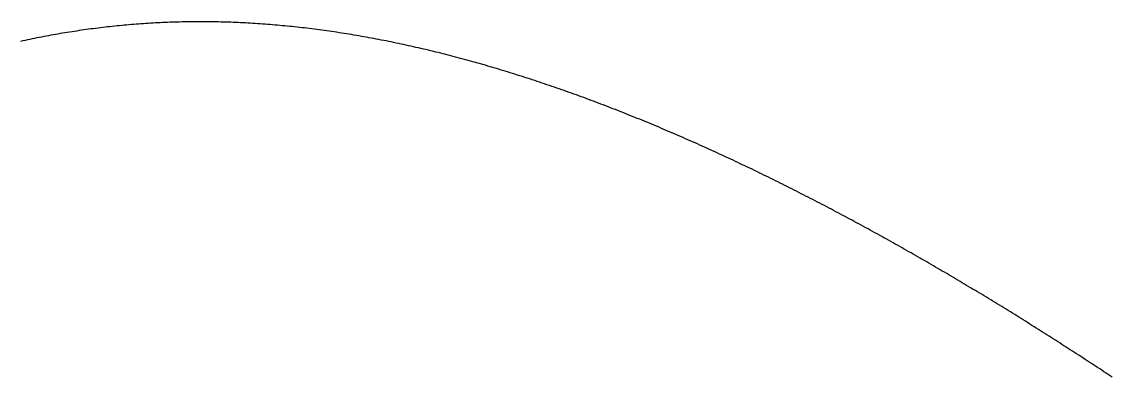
# Model space of a CAD drawing. Header units: metres. Extents: x -19.4 to 17.8, y -17.8 to 29.1.
# Drawn here: x -10.16 to -1.23, y 26.22 to 29.14 of the extents above; entities that cross this region are included whole.
import ezdxf

# ---------------------------------------------------------------- set-up
doc = ezdxf.new("R2010")
doc.units = ezdxf.units.M

msp = doc.modelspace()

# ---------------------------------------------------------------- linework, layer by layer
for p, q in [((-9.3034, 29.1113), (-9.323, 29.1096)), ((-9.2838, 29.113), (-9.3034, 29.1113)), ((-9.2641, 29.1147), (-9.2838, 29.113)), ((-9.2445, 29.1163), (-9.2641, 29.1147)), ((-9.2248, 29.1179), (-9.2445, 29.1163)), ((-9.2052, 29.1193), (-9.2248, 29.1179)), ((-9.1855, 29.1208), (-9.2052, 29.1193)), ((-9.1658, 29.1221), (-9.1855, 29.1208)), ((-9.1461, 29.1235), (-9.1658, 29.1221)), ((-9.1264, 29.1247), (-9.1461, 29.1235)), ((-9.1067, 29.1259), (-9.1264, 29.1247)), ((-9.087, 29.1271), (-9.1067, 29.1259)), ((-9.0672, 29.1282), (-9.087, 29.1271)), ((-9.0475, 29.1292), (-9.0672, 29.1282)), ((-9.0277, 29.1302), (-9.0475, 29.1292)), ((-9.0079, 29.1311), (-9.0277, 29.1302)), ((-8.9882, 29.1319), (-9.0079, 29.1311)), ((-8.9684, 29.1327), (-8.9882, 29.1319)), ((-8.9486, 29.1335), (-8.9684, 29.1327)), ((-8.9287, 29.1342), (-8.9486, 29.1335)), ((-8.9089, 29.1348), (-8.9287, 29.1342)), ((-8.8891, 29.1354), (-8.9089, 29.1348)), ((-8.8692, 29.1359), (-8.8891, 29.1354)), ((-8.8493, 29.1363), (-8.8692, 29.1359)), ((-8.8295, 29.1367), (-8.8493, 29.1363)), ((-8.8096, 29.1371), (-8.8295, 29.1367)), ((-8.7897, 29.1374), (-8.8096, 29.1371)), ((-8.7698, 29.1376), (-8.7897, 29.1374)), ((-8.7499, 29.1378), (-8.7698, 29.1376)), ((-8.73, 29.1379), (-8.7499, 29.1378)), ((-8.71, 29.1379), (-8.73, 29.1379)), ((-8.6901, 29.1379), (-8.71, 29.1379)), ((-8.6701, 29.1379), (-8.6901, 29.1379)), ((-8.6502, 29.1378), (-8.6701, 29.1379)), ((-8.6302, 29.1376), (-8.6502, 29.1378)), ((-8.6102, 29.1374), (-8.6302, 29.1376)), ((-8.5902, 29.1371), (-8.6102, 29.1374)), ((-8.5702, 29.1367), (-8.5902, 29.1371)), ((-8.5502, 29.1363), (-8.5702, 29.1367)), ((-8.5302, 29.1359), (-8.5502, 29.1363)), ((-8.5102, 29.1354), (-8.5302, 29.1359)), ((-8.4902, 29.1348), (-8.5102, 29.1354)), ((-8.4701, 29.1342), (-8.4902, 29.1348)), ((-8.4501, 29.1335), (-8.4701, 29.1342)), ((-8.43, 29.1327), (-8.4501, 29.1335)), ((-8.4099, 29.1319), (-8.43, 29.1327)), ((-8.3899, 29.1311), (-8.4099, 29.1319)), ((-8.3698, 29.1302), (-8.3899, 29.1311)), ((-8.3497, 29.1292), (-8.3698, 29.1302)), ((-8.3296, 29.1282), (-8.3497, 29.1292)), ((-8.3095, 29.1271), (-8.3296, 29.1282)), ((-8.2894, 29.126), (-8.3095, 29.1271)), ((-8.2693, 29.1248), (-8.2894, 29.126)), ((-8.2491, 29.1235), (-8.2693, 29.1248)), ((-8.229, 29.1222), (-8.2491, 29.1235)), ((-8.2089, 29.1209), (-8.229, 29.1222)), ((-8.1887, 29.1194), (-8.2089, 29.1209)), ((-8.1686, 29.118), (-8.1887, 29.1194)), ((-8.1484, 29.1164), (-8.1686, 29.118)), ((-8.1282, 29.1149), (-8.1484, 29.1164)), ((-8.1081, 29.1132), (-8.1282, 29.1149)), ((-8.0879, 29.1115), (-8.1081, 29.1132)), ((-8.0677, 29.1098), (-8.0879, 29.1115)), ((-9.9431, 29.0234), (-9.9623, 29.0198)), ((-9.9239, 29.027), (-9.9431, 29.0234)), ((-9.9048, 29.0304), (-9.9239, 29.027)), ((-9.8856, 29.0339), (-9.9048, 29.0304)), ((-9.8664, 29.0372), (-9.8856, 29.0339)), ((-9.8471, 29.0406), (-9.8664, 29.0372)), ((-9.8279, 29.0438), (-9.8471, 29.0406)), ((-9.8086, 29.047), (-9.8279, 29.0438)), ((-9.7894, 29.0502), (-9.8086, 29.047)), ((-9.7701, 29.0533), (-9.7894, 29.0502)), ((-9.7508, 29.0564), (-9.7701, 29.0533)), ((-9.7315, 29.0594), (-9.7508, 29.0564)), ((-9.7122, 29.0623), (-9.7315, 29.0594)), ((-9.6928, 29.0652), (-9.7122, 29.0623)), ((-9.6735, 29.068), (-9.6928, 29.0652)), ((-9.6541, 29.0708), (-9.6735, 29.068)), ((-9.6348, 29.0735), (-9.6541, 29.0708)), ((-9.6154, 29.0762), (-9.6348, 29.0735)), ((-9.596, 29.0788), (-9.6154, 29.0762)), ((-9.5766, 29.0814), (-9.596, 29.0788)), ((-9.5571, 29.0839), (-9.5766, 29.0814)), ((-9.5377, 29.0863), (-9.5571, 29.0839)), ((-9.5182, 29.0887), (-9.5377, 29.0863)), ((-9.4988, 29.0911), (-9.5182, 29.0887)), ((-9.4793, 29.0933), (-9.4988, 29.0911)), ((-9.4598, 29.0956), (-9.4793, 29.0933)), ((-9.4403, 29.0977), (-9.4598, 29.0956)), ((-9.4208, 29.0998), (-9.4403, 29.0977)), ((-9.4012, 29.1019), (-9.4208, 29.0998)), ((-9.3817, 29.1039), (-9.4012, 29.1019)), ((-9.3621, 29.1058), (-9.3817, 29.1039)), ((-9.3425, 29.1077), (-9.3621, 29.1058)), ((-9.323, 29.1096), (-9.3425, 29.1077)), ((-8.0475, 29.108), (-8.0677, 29.1098)), ((-8.0273, 29.1061), (-8.0475, 29.108)), ((-8.0071, 29.1042), (-8.0273, 29.1061)), ((-7.9869, 29.1022), (-8.0071, 29.1042)), ((-7.9667, 29.1002), (-7.9869, 29.1022)), ((-7.9465, 29.0982), (-7.9667, 29.1002)), ((-7.9262, 29.096), (-7.9465, 29.0982)), ((-7.906, 29.0938), (-7.9262, 29.096)), ((-7.8858, 29.0916), (-7.906, 29.0938)), ((-7.8655, 29.0893), (-7.8858, 29.0916)), ((-7.8453, 29.087), (-7.8655, 29.0893)), ((-7.825, 29.0846), (-7.8453, 29.087)), ((-7.8048, 29.0821), (-7.825, 29.0846)), ((-7.7845, 29.0796), (-7.8048, 29.0821)), ((-7.7643, 29.0771), (-7.7845, 29.0796)), ((-7.744, 29.0745), (-7.7643, 29.0771)), ((-7.7237, 29.0718), (-7.744, 29.0745)), ((-7.7034, 29.0691), (-7.7237, 29.0718)), ((-7.6832, 29.0663), (-7.7034, 29.0691)), ((-7.6629, 29.0635), (-7.6832, 29.0663)), ((-7.6426, 29.0606), (-7.6629, 29.0635)), ((-7.6223, 29.0577), (-7.6426, 29.0606)), ((-7.602, 29.0547), (-7.6223, 29.0577)), ((-7.5817, 29.0517), (-7.602, 29.0547)), ((-7.5614, 29.0486), (-7.5817, 29.0517)), ((-7.5411, 29.0455), (-7.5614, 29.0486)), ((-7.5208, 29.0423), (-7.5411, 29.0455)), ((-7.5005, 29.039), (-7.5208, 29.0423)), ((-7.4802, 29.0358), (-7.5005, 29.039)), ((-7.4599, 29.0324), (-7.4802, 29.0358)), ((-7.4396, 29.029), (-7.4599, 29.0324)), ((-7.4193, 29.0256), (-7.4396, 29.029)), ((-7.399, 29.0221), (-7.4193, 29.0256)), ((-7.3786, 29.0186), (-7.399, 29.0221)), ((-10.153, 28.9812), (-10.172, 28.977)), ((-10.134, 28.9853), (-10.153, 28.9812)), ((-10.115, 28.9893), (-10.134, 28.9853)), ((-10.0959, 28.9933), (-10.115, 28.9893)), ((-10.0769, 28.9973), (-10.0959, 28.9933)), ((-10.0578, 29.0011), (-10.0769, 28.9973)), ((-10.0387, 29.005), (-10.0578, 29.0011)), ((-10.0196, 29.0088), (-10.0387, 29.005)), ((-10.0005, 29.0125), (-10.0196, 29.0088)), ((-9.9814, 29.0162), (-10.0005, 29.0125)), ((-9.9623, 29.0198), (-9.9814, 29.0162)), ((-7.3583, 29.015), (-7.3786, 29.0186)), ((-7.338, 29.0113), (-7.3583, 29.015)), ((-7.3177, 29.0076), (-7.338, 29.0113)), ((-7.2973, 29.0039), (-7.3177, 29.0076)), ((-7.277, 29.0001), (-7.2973, 29.0039)), ((-7.2567, 28.9963), (-7.277, 29.0001)), ((-7.2364, 28.9924), (-7.2567, 28.9963)), ((-7.216, 28.9884), (-7.2364, 28.9924)), ((-7.1957, 28.9845), (-7.216, 28.9884)), ((-7.1754, 28.9804), (-7.1957, 28.9845)), ((-7.155, 28.9763), (-7.1754, 28.9804)), ((-7.1347, 28.9722), (-7.155, 28.9763)), ((-7.1144, 28.968), (-7.1347, 28.9722)), ((-7.094, 28.9638), (-7.1144, 28.968)), ((-7.0737, 28.9595), (-7.094, 28.9638)), ((-7.0534, 28.9552), (-7.0737, 28.9595)), ((-7.033, 28.9508), (-7.0534, 28.9552)), ((-7.0127, 28.9464), (-7.033, 28.9508)), ((-6.9924, 28.9419), (-7.0127, 28.9464)), ((-6.972, 28.9374), (-6.9924, 28.9419)), ((-6.9517, 28.9329), (-6.972, 28.9374)), ((-6.9314, 28.9283), (-6.9517, 28.9329)), ((-6.911, 28.9236), (-6.9314, 28.9283)), ((-6.8907, 28.9189), (-6.911, 28.9236)), ((-6.8704, 28.9142), (-6.8907, 28.9189)), ((-6.8501, 28.9094), (-6.8704, 28.9142)), ((-6.8297, 28.9045), (-6.8501, 28.9094)), ((-6.8094, 28.8997), (-6.8297, 28.9045)), ((-6.7891, 28.8947), (-6.8094, 28.8997)), ((-6.7688, 28.8898), (-6.7891, 28.8947)), ((-6.7484, 28.8848), (-6.7688, 28.8898)), ((-6.7281, 28.8797), (-6.7484, 28.8848)), ((-6.7078, 28.8746), (-6.7281, 28.8797)), ((-6.6875, 28.8694), (-6.7078, 28.8746)), ((-6.6672, 28.8642), (-6.6875, 28.8694)), ((-6.6469, 28.859), (-6.6672, 28.8642)), ((-6.6266, 28.8537), (-6.6469, 28.859)), ((-6.6063, 28.8484), (-6.6266, 28.8537)), ((-6.586, 28.843), (-6.6063, 28.8484)), ((-6.5657, 28.8376), (-6.586, 28.843)), ((-6.5454, 28.8322), (-6.5657, 28.8376)), ((-6.5251, 28.8267), (-6.5454, 28.8322)), ((-6.5048, 28.8211), (-6.5251, 28.8267)), ((-6.4845, 28.8155), (-6.5048, 28.8211)), ((-6.4642, 28.8099), (-6.4845, 28.8155)), ((-6.4439, 28.8042), (-6.4642, 28.8099)), ((-6.4236, 28.7985), (-6.4439, 28.8042)), ((-6.4034, 28.7928), (-6.4236, 28.7985)), ((-6.3831, 28.787), (-6.4034, 28.7928)), ((-6.3628, 28.7811), (-6.3831, 28.787)), ((-6.3426, 28.7753), (-6.3628, 28.7811)), ((-6.3223, 28.7693), (-6.3426, 28.7753)), ((-6.3021, 28.7634), (-6.3223, 28.7693)), ((-6.2818, 28.7574), (-6.3021, 28.7634)), ((-6.2616, 28.7513), (-6.2818, 28.7574)), ((-6.2413, 28.7453), (-6.2616, 28.7513)), ((-6.2211, 28.7391), (-6.2413, 28.7453)), ((-6.2009, 28.733), (-6.2211, 28.7391)), ((-6.1806, 28.7268), (-6.2009, 28.733)), ((-6.1604, 28.7205), (-6.1806, 28.7268)), ((-6.1402, 28.7143), (-6.1604, 28.7205)), ((-6.12, 28.7079), (-6.1402, 28.7143)), ((-6.0998, 28.7016), (-6.12, 28.7079)), ((-6.0796, 28.6952), (-6.0998, 28.7016)), ((-6.0594, 28.6888), (-6.0796, 28.6952)), ((-6.0392, 28.6823), (-6.0594, 28.6888)), ((-6.019, 28.6758), (-6.0392, 28.6823)), ((-5.9988, 28.6692), (-6.019, 28.6758)), ((-5.9786, 28.6626), (-5.9988, 28.6692)), ((-5.9585, 28.656), (-5.9786, 28.6626)), ((-5.9383, 28.6493), (-5.9585, 28.656)), ((-5.9181, 28.6426), (-5.9383, 28.6493)), ((-5.898, 28.6359), (-5.9181, 28.6426)), ((-5.8778, 28.6291), (-5.898, 28.6359)), ((-5.8577, 28.6223), (-5.8778, 28.6291)), ((-5.8376, 28.6155), (-5.8577, 28.6223)), ((-5.8174, 28.6086), (-5.8376, 28.6155)), ((-5.7973, 28.6017), (-5.8174, 28.6086)), ((-5.7772, 28.5947), (-5.7973, 28.6017)), ((-5.7571, 28.5877), (-5.7772, 28.5947)), ((-5.737, 28.5807), (-5.7571, 28.5877)), ((-5.7169, 28.5736), (-5.737, 28.5807)), ((-5.6968, 28.5665), (-5.7169, 28.5736)), ((-5.6767, 28.5594), (-5.6968, 28.5665)), ((-5.6567, 28.5522), (-5.6767, 28.5594)), ((-5.6366, 28.545), (-5.6567, 28.5522)), ((-5.6165, 28.5378), (-5.6366, 28.545)), ((-5.5965, 28.5305), (-5.6165, 28.5378)), ((-5.5764, 28.5232), (-5.5965, 28.5305)), ((-5.5564, 28.5159), (-5.5764, 28.5232)), ((-5.5364, 28.5085), (-5.5564, 28.5159)), ((-5.5164, 28.5011), (-5.5364, 28.5085)), ((-5.4963, 28.4937), (-5.5164, 28.5011)), ((-5.4763, 28.4862), (-5.4963, 28.4937)), ((-5.4563, 28.4787), (-5.4763, 28.4862)), ((-5.4364, 28.4712), (-5.4563, 28.4787)), ((-5.4164, 28.4636), (-5.4364, 28.4712)), ((-5.3964, 28.456), (-5.4164, 28.4636)), ((-5.3764, 28.4484), (-5.3964, 28.456)), ((-5.3565, 28.4407), (-5.3764, 28.4484)), ((-5.3365, 28.433), (-5.3565, 28.4407)), ((-5.3166, 28.4253), (-5.3365, 28.433)), ((-5.2967, 28.4175), (-5.3166, 28.4253)), ((-5.2767, 28.4097), (-5.2967, 28.4175)), ((-5.2568, 28.4019), (-5.2767, 28.4097)), ((-5.2369, 28.394), (-5.2568, 28.4019)), ((-5.217, 28.3861), (-5.2369, 28.394)), ((-5.1971, 28.3782), (-5.217, 28.3861)), ((-5.1773, 28.3703), (-5.1971, 28.3782)), ((-5.1574, 28.3623), (-5.1773, 28.3703)), ((-5.1375, 28.3543), (-5.1574, 28.3623)), ((-5.1177, 28.3462), (-5.1375, 28.3543)), ((-5.0978, 28.3382), (-5.1177, 28.3462)), ((-5.078, 28.3301), (-5.0978, 28.3382)), ((-5.0582, 28.3219), (-5.078, 28.3301)), ((-5.0384, 28.3138), (-5.0582, 28.3219)), ((-5.0186, 28.3056), (-5.0384, 28.3138)), ((-4.9988, 28.2974), (-5.0186, 28.3056)), ((-4.979, 28.2891), (-4.9988, 28.2974)), ((-4.9592, 28.2809), (-4.979, 28.2891)), ((-4.9394, 28.2726), (-4.9592, 28.2809)), ((-4.9197, 28.2642), (-4.9394, 28.2726)), ((-4.8999, 28.2559), (-4.9197, 28.2642)), ((-4.8802, 28.2475), (-4.8999, 28.2559)), ((-4.8605, 28.2391), (-4.8802, 28.2475)), ((-4.8408, 28.2306), (-4.8605, 28.2391)), ((-4.821, 28.2222), (-4.8408, 28.2306)), ((-4.8014, 28.2137), (-4.821, 28.2222)), ((-4.7817, 28.2052), (-4.8014, 28.2137)), ((-4.762, 28.1966), (-4.7817, 28.2052)), ((-4.7423, 28.188), (-4.762, 28.1966)), ((-4.7227, 28.1794), (-4.7423, 28.188)), ((-4.703, 28.1708), (-4.7227, 28.1794)), ((-4.6834, 28.1621), (-4.703, 28.1708)), ((-4.6638, 28.1535), (-4.6834, 28.1621)), ((-4.6442, 28.1448), (-4.6638, 28.1535)), ((-4.6246, 28.136), (-4.6442, 28.1448)), ((-4.605, 28.1273), (-4.6246, 28.136)), ((-4.5854, 28.1185), (-4.605, 28.1273)), ((-4.5658, 28.1097), (-4.5854, 28.1185)), ((-4.5463, 28.1008), (-4.5658, 28.1097)), ((-4.5267, 28.092), (-4.5463, 28.1008)), ((-4.5072, 28.0831), (-4.5267, 28.092)), ((-4.4877, 28.0742), (-4.5072, 28.0831)), ((-4.4682, 28.0653), (-4.4877, 28.0742)), ((-4.4487, 28.0563), (-4.4682, 28.0653)), ((-4.4292, 28.0473), (-4.4487, 28.0563)), ((-4.4097, 28.0383), (-4.4292, 28.0473)), ((-4.3902, 28.0293), (-4.4097, 28.0383)), ((-4.3708, 28.0202), (-4.3902, 28.0293)), ((-4.3513, 28.0112), (-4.3708, 28.0202)), ((-4.3319, 28.0021), (-4.3513, 28.0112)), ((-4.3125, 27.993), (-4.3319, 28.0021)), ((-4.2931, 27.9838), (-4.3125, 27.993)), ((-4.2737, 27.9746), (-4.2931, 27.9838)), ((-4.2543, 27.9655), (-4.2737, 27.9746)), ((-4.2349, 27.9562), (-4.2543, 27.9655)), ((-4.2155, 27.947), (-4.2349, 27.9562)), ((-4.1962, 27.9377), (-4.2155, 27.947)), ((-4.1769, 27.9285), (-4.1962, 27.9377)), ((-4.1575, 27.9192), (-4.1769, 27.9285)), ((-4.1382, 27.9098), (-4.1575, 27.9192)), ((-4.1189, 27.9005), (-4.1382, 27.9098)), ((-4.0996, 27.8911), (-4.1189, 27.9005)), ((-4.0803, 27.8817), (-4.0996, 27.8911)), ((-4.0611, 27.8723), (-4.0803, 27.8817)), ((-4.0418, 27.8629), (-4.0611, 27.8723)), ((-4.0226, 27.8534), (-4.0418, 27.8629)), ((-4.0034, 27.844), (-4.0226, 27.8534)), ((-3.9841, 27.8345), (-4.0034, 27.844)), ((-3.9649, 27.825), (-3.9841, 27.8345)), ((-3.9458, 27.8154), (-3.9649, 27.825)), ((-3.9266, 27.8059), (-3.9458, 27.8154)), ((-3.9074, 27.7963), (-3.9266, 27.8059)), ((-3.8883, 27.7867), (-3.9074, 27.7963)), ((-3.8691, 27.7771), (-3.8883, 27.7867)), ((-3.85, 27.7675), (-3.8691, 27.7771)), ((-3.8309, 27.7578), (-3.85, 27.7675)), ((-3.8118, 27.7481), (-3.8309, 27.7578)), ((-3.7927, 27.7385), (-3.8118, 27.7481)), ((-3.7736, 27.7287), (-3.7927, 27.7385)), ((-3.7545, 27.719), (-3.7736, 27.7287)), ((-3.7355, 27.7093), (-3.7545, 27.719)), ((-3.7165, 27.6995), (-3.7355, 27.7093)), ((-3.6974, 27.6897), (-3.7165, 27.6995)), ((-3.6784, 27.6799), (-3.6974, 27.6897)), ((-3.6594, 27.6701), (-3.6784, 27.6799)), ((-3.6404, 27.6602), (-3.6594, 27.6701)), ((-3.6215, 27.6504), (-3.6404, 27.6602)), ((-3.6025, 27.6405), (-3.6215, 27.6504)), ((-3.5836, 27.6306), (-3.6025, 27.6405)), ((-3.5646, 27.6207), (-3.5836, 27.6306)), ((-3.5457, 27.6108), (-3.5646, 27.6207)), ((-3.5268, 27.6008), (-3.5457, 27.6108)), ((-3.5079, 27.5909), (-3.5268, 27.6008)), ((-3.489, 27.5809), (-3.5079, 27.5909)), ((-3.4702, 27.5709), (-3.489, 27.5809)), ((-3.4513, 27.5609), (-3.4702, 27.5709)), ((-3.4325, 27.5508), (-3.4513, 27.5609)), ((-3.4136, 27.5408), (-3.4325, 27.5508)), ((-3.3948, 27.5307), (-3.4136, 27.5408)), ((-3.376, 27.5206), (-3.3948, 27.5307)), ((-3.3573, 27.5105), (-3.376, 27.5206)), ((-3.3385, 27.5004), (-3.3573, 27.5105)), ((-3.3197, 27.4903), (-3.3385, 27.5004)), ((-3.301, 27.4802), (-3.3197, 27.4903)), ((-3.2823, 27.47), (-3.301, 27.4802)), ((-3.2635, 27.4598), (-3.2823, 27.47)), ((-3.2448, 27.4496), (-3.2635, 27.4598)), ((-3.2261, 27.4394), (-3.2448, 27.4496)), ((-3.2075, 27.4292), (-3.2261, 27.4394)), ((-3.1888, 27.419), (-3.2075, 27.4292)), ((-3.1702, 27.4087), (-3.1888, 27.419)), ((-3.1515, 27.3984), (-3.1702, 27.4087)), ((-3.1329, 27.3882), (-3.1515, 27.3984)), ((-3.1143, 27.3779), (-3.1329, 27.3882)), ((-3.0957, 27.3675), (-3.1143, 27.3779)), ((-3.0771, 27.3572), (-3.0957, 27.3675)), ((-3.0586, 27.3469), (-3.0771, 27.3572)), ((-3.04, 27.3365), (-3.0586, 27.3469)), ((-3.0215, 27.3262), (-3.04, 27.3365)), ((-3.003, 27.3158), (-3.0215, 27.3262)), ((-2.9845, 27.3054), (-3.003, 27.3158)), ((-2.966, 27.295), (-2.9845, 27.3054)), ((-2.9475, 27.2845), (-2.966, 27.295)), ((-2.929, 27.2741), (-2.9475, 27.2845)), ((-2.9106, 27.2636), (-2.929, 27.2741)), ((-2.8921, 27.2532), (-2.9106, 27.2636)), ((-2.8737, 27.2427), (-2.8921, 27.2532)), ((-2.8553, 27.2322), (-2.8737, 27.2427)), ((-2.8369, 27.2217), (-2.8553, 27.2322)), ((-2.8185, 27.2112), (-2.8369, 27.2217)), ((-2.8002, 27.2007), (-2.8185, 27.2112)), ((-2.7818, 27.1901), (-2.8002, 27.2007)), ((-2.7635, 27.1796), (-2.7818, 27.1901)), ((-2.7452, 27.169), (-2.7635, 27.1796)), ((-2.7268, 27.1584), (-2.7452, 27.169)), ((-2.7086, 27.1478), (-2.7268, 27.1584)), ((-2.6903, 27.1372), (-2.7086, 27.1478)), ((-2.672, 27.1266), (-2.6903, 27.1372)), ((-2.6538, 27.116), (-2.672, 27.1266)), ((-2.6355, 27.1053), (-2.6538, 27.116)), ((-2.6173, 27.0947), (-2.6355, 27.1053)), ((-2.5991, 27.084), (-2.6173, 27.0947)), ((-2.5809, 27.0734), (-2.5991, 27.084)), ((-2.5627, 27.0627), (-2.5809, 27.0734)), ((-2.5446, 27.052), (-2.5627, 27.0627)), ((-2.5264, 27.0413), (-2.5446, 27.052)), ((-2.5083, 27.0305), (-2.5264, 27.0413)), ((-2.4902, 27.0198), (-2.5083, 27.0305)), ((-2.4721, 27.0091), (-2.4902, 27.0198)), ((-2.454, 26.9983), (-2.4721, 27.0091)), ((-2.4359, 26.9876), (-2.454, 26.9983)), ((-2.4178, 26.9768), (-2.4359, 26.9876)), ((-2.3998, 26.966), (-2.4178, 26.9768)), ((-2.3817, 26.9552), (-2.3998, 26.966)), ((-2.3637, 26.9444), (-2.3817, 26.9552)), ((-2.3457, 26.9336), (-2.3637, 26.9444)), ((-2.3277, 26.9228), (-2.3457, 26.9336)), ((-2.3098, 26.9119), (-2.3277, 26.9228)), ((-2.2918, 26.9011), (-2.3098, 26.9119)), ((-2.2739, 26.8902), (-2.2918, 26.9011)), ((-2.2559, 26.8794), (-2.2739, 26.8902)), ((-2.238, 26.8685), (-2.2559, 26.8794)), ((-2.2201, 26.8576), (-2.238, 26.8685)), ((-2.2022, 26.8467), (-2.2201, 26.8576)), ((-2.1844, 26.8358), (-2.2022, 26.8467)), ((-2.1665, 26.8249), (-2.1844, 26.8358)), ((-2.1487, 26.814), (-2.1665, 26.8249)), ((-2.1308, 26.803), (-2.1487, 26.814)), ((-2.113, 26.7921), (-2.1308, 26.803)), ((-2.0952, 26.7811), (-2.113, 26.7921)), ((-2.0775, 26.7702), (-2.0952, 26.7811)), ((-2.0597, 26.7592), (-2.0775, 26.7702)), ((-2.0419, 26.7482), (-2.0597, 26.7592)), ((-2.0242, 26.7372), (-2.0419, 26.7482)), ((-2.0065, 26.7263), (-2.0242, 26.7372)), ((-1.9888, 26.7153), (-2.0065, 26.7263)), ((-1.9711, 26.7042), (-1.9888, 26.7153)), ((-1.9534, 26.6932), (-1.9711, 26.7042)), ((-1.9357, 26.6822), (-1.9534, 26.6932)), ((-1.9181, 26.6712), (-1.9357, 26.6822)), ((-1.9005, 26.6601), (-1.9181, 26.6712)), ((-1.8828, 26.6491), (-1.9005, 26.6601)), ((-1.8652, 26.638), (-1.8828, 26.6491)), ((-1.8476, 26.6269), (-1.8652, 26.638)), ((-1.8301, 26.6159), (-1.8476, 26.6269)), ((-1.8125, 26.6048), (-1.8301, 26.6159)), ((-1.795, 26.5937), (-1.8125, 26.6048)), ((-1.7774, 26.5826), (-1.795, 26.5937)), ((-1.7599, 26.5715), (-1.7774, 26.5826)), ((-1.7424, 26.5604), (-1.7599, 26.5715)), ((-1.7249, 26.5493), (-1.7424, 26.5604)), ((-1.7075, 26.5381), (-1.7249, 26.5493)), ((-1.69, 26.527), (-1.7075, 26.5381)), ((-1.6726, 26.5158), (-1.69, 26.527)), ((-1.6552, 26.5047), (-1.6726, 26.5158)), ((-1.6378, 26.4935), (-1.6552, 26.5047)), ((-1.6204, 26.4824), (-1.6378, 26.4935)), ((-1.603, 26.4712), (-1.6204, 26.4824)), ((-1.5856, 26.46), (-1.603, 26.4712)), ((-1.5683, 26.4489), (-1.5856, 26.46)), ((-1.5509, 26.4377), (-1.5683, 26.4489)), ((-1.5336, 26.4265), (-1.5509, 26.4377)), ((-1.5163, 26.4153), (-1.5336, 26.4265)), ((-1.499, 26.4041), (-1.5163, 26.4153)), ((-1.4817, 26.3928), (-1.499, 26.4041)), ((-1.4645, 26.3816), (-1.4817, 26.3928)), ((-1.4472, 26.3704), (-1.4645, 26.3816)), ((-1.43, 26.3592), (-1.4472, 26.3704)), ((-1.4128, 26.3479), (-1.43, 26.3592)), ((-1.3956, 26.3367), (-1.4128, 26.3479)), ((-1.3784, 26.3254), (-1.3956, 26.3367)), ((-1.3612, 26.3142), (-1.3784, 26.3254)), ((-1.3441, 26.3029), (-1.3612, 26.3142)), ((-1.3269, 26.2916), (-1.3441, 26.3029)), ((-1.3098, 26.2804), (-1.3269, 26.2916)), ((-1.2927, 26.2691), (-1.3098, 26.2804)), ((-1.2756, 26.2578), (-1.2927, 26.2691)), ((-1.2585, 26.2465), (-1.2756, 26.2578)), ((-1.2415, 26.2352), (-1.2585, 26.2465)), ((-1.2244, 26.2239), (-1.2415, 26.2352))]:
    msp.add_line(p, q)

doc.saveas('drawing.dxf')
